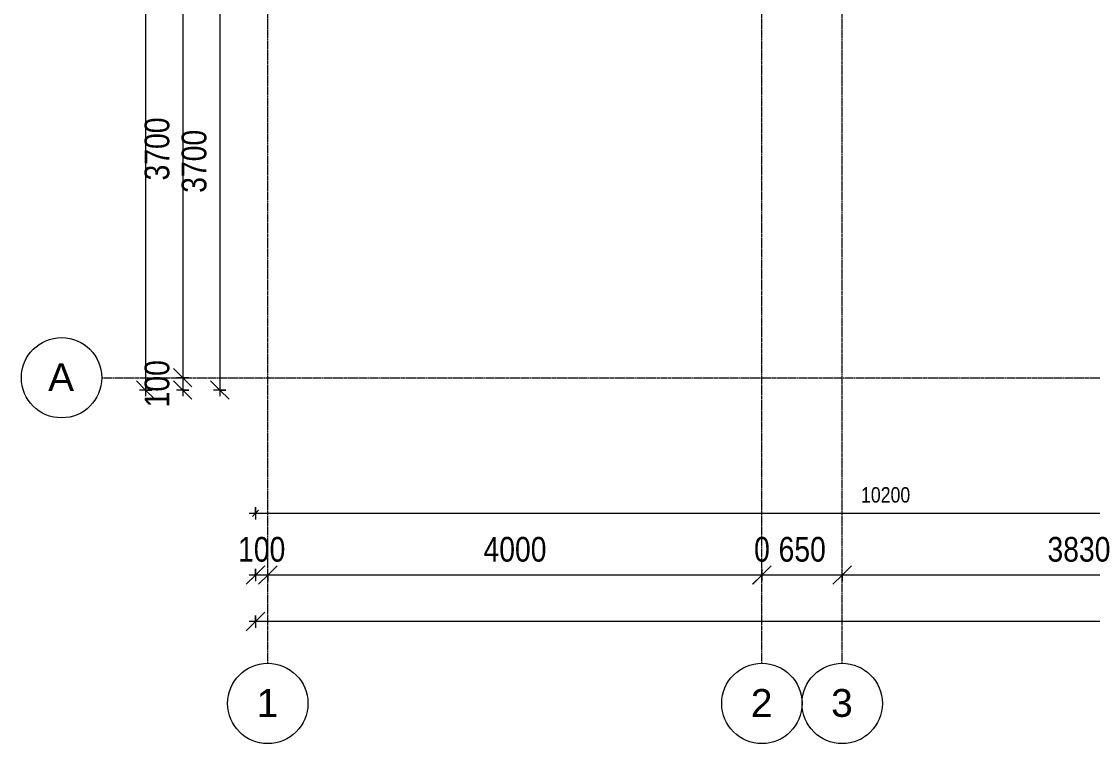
# Model space of a CAD drawing. Header units: millimetres. Extents: x -13951 to 24706, y -4881 to 8681.
# Drawn here: x -13951 to -5281, y -4881 to 964 of the extents above; entities that cross this region are included whole.
import ezdxf

# ---------------------------------------------------------------- set-up
doc = ezdxf.new("R2010")
doc.units = ezdxf.units.MM
doc.linetypes.add('Grid Line', pattern=[22.225, 12.7, -3.175, 3.175, -3.175])
for name, color, linetype, lineweight in [('A-ANNO-DIMS', 211, 'Continuous', 9), ('A-ANNO-DIMS-50', 211, 'Continuous', 9), ('S-GRID', 1, 'Continuous', 9), ('S-GRID-IDEN', 1, 'Continuous', 9)]:
    doc.layers.add(name, color=color, linetype=linetype, lineweight=lineweight)
doc.styles.add('Arial Narrow_2', font='ARIALN.TTF', dxfattribs={"height": 200})
doc.styles.add('Arial Narrow_3', font='ARIALN.TTF', dxfattribs={"height": 125})
doc.styles.add('Arial_1', font='arial.ttf', dxfattribs={"height": 225})
doc.dimstyles.new('dimension_line', dxfattribs={"dimscale": 304.8, "dimtxt": 127.928872, "dimasz": 0.164042, "dimexe": 0.164042, "dimexo": 0.0625, "dimgap": 0.164042, "dimtad": 1, "dimdec": 0, "dimrnd": 10, "dimzin": 0, "dimdsep": 46, "dimtxsty": 'Arial Narrow_3', "dimblk1": 'OBLIQUE', "dimblk2": 'OBLIQUE', "dimsah": 1, "dimcen": 0.09, "dimdle": 0.164042, "dimazin": 0, "dimtfac": 1, "dimtdec": 4, "dimtix": 1, "dimtmove": 0, "dimatfit": 3, "dimfxl": 0.164042, "dimfxlon": 1, "dimtvp": 1, "dimtolj": 1, "dimtzin": 0, "dimarcsym": 2})
doc.dimstyles.new('dimension_line_3MM', dxfattribs={"dimscale": 304.8, "dimtxt": 204.686195, "dimasz": 0.492126, "dimexe": 0.164042, "dimexo": 0.0625, "dimgap": 0.164042, "dimtad": 1, "dimdec": 0, "dimrnd": 10, "dimzin": 0, "dimdsep": 46, "dimtxsty": 'Arial Narrow_2', "dimblk1": 'OBLIQUE', "dimblk2": 'OBLIQUE', "dimsah": 1, "dimcen": 0.09, "dimdle": 0.164042, "dimazin": 0, "dimtfac": 1, "dimtdec": 4, "dimtix": 1, "dimtmove": 0, "dimatfit": 3, "dimfxl": 0.164042, "dimfxlon": 1, "dimtvp": 1, "dimtolj": 1, "dimtzin": 0, "dimarcsym": 2})

# ---------------------------------------------------------------- blocks, each defined once
blk = doc.blocks.new('Grid - M_Grid Head - Circle-24584-BLOCKWORK RF PLAN')
at = {"layer": 'S-GRID-IDEN'}
blk.add_circle((0, 0), 6.5, dxfattribs=at)
blk = doc.blocks.new('DIMBLOCK9-BLOCKWORK RF PLAN')
at = {"layer": 'A-ANNO-DIMS-50', "lineweight": 18, "transparency": 16777216}
for p, q in [((-12645.6, 1779.8), (-12720.6, 1854.8)), ((-12645.6, 1779.8), (-12570.6, 1704.8)), ((-12645.6, -1920.2), (-12720.6, -1845.2)), ((-12645.6, -1920.2), (-12570.6, -1995.2))]:
    blk.add_line(p, q, dxfattribs=at)
at = {"layer": 'A-ANNO-DIMS-50', "transparency": 16777216}
for p, q in [((-12595.6, 1779.8), (-12695.6, 1779.8)), ((-12645.6, 1779.8), (-12645.6, -1920.2)), ((-12645.6, 1779.8), (-12595.6, 1779.8)), ((-12595.6, -1920.2), (-12695.6, -1920.2)), ((-12645.6, -1920.2), (-12595.6, -1920.2))]:
    blk.add_line(p, q, dxfattribs=at)
at = {"layer": 'A-ANNO-DIMS-50', "color": 0, "transparency": 16777216, "insert": (-12954, -323.6), "char_height": 200, "width": 608.21, "attachment_point": 1, "rotation": 90, "line_spacing_factor": 0.974696, "style": 'Arial Narrow_2'}
blk.add_mtext('3700', dxfattribs=at)
blk = doc.blocks.new('_Oblique')
at = {"color": 0, "linetype": 'ByBlock', "lineweight": -2}
blk.add_line((-0.5, -0.5), (0.5, 0.5), dxfattribs=at)
blk = doc.blocks.new('DIMBLOCK10-BLOCKWORK RF PLAN')
at = {"layer": 'A-ANNO-DIMS-50', "lineweight": 18, "transparency": 16777216}
for p, q in [((-12645.6, -1920.2), (-12720.6, -1845.2)), ((-12645.6, -2020.2), (-12720.6, -1945.2)), ((-12645.6, -1920.2), (-12570.6, -1995.2)), ((-12645.6, -2020.2), (-12570.6, -2095.2))]:
    blk.add_line(p, q, dxfattribs=at)
at = {"layer": 'A-ANNO-DIMS-50', "transparency": 16777216}
for p, q in [((-12595.6, -1920.2), (-12695.6, -1920.2)), ((-12645.6, -1920.2), (-12645.6, -2070.2)), ((-12645.6, -1920.2), (-12595.6, -1920.2)), ((-12595.6, -2020.2), (-12695.6, -2020.2)), ((-12645.6, -2020.2), (-12595.6, -2020.2))]:
    blk.add_line(p, q, dxfattribs=at)
at = {"layer": 'A-ANNO-DIMS-50', "color": 0, "transparency": 16777216, "insert": (-12954, -2160.3), "char_height": 200, "width": 456.158, "attachment_point": 1, "rotation": 90, "line_spacing_factor": 0.974696, "style": 'Arial Narrow_2'}
blk.add_mtext('100', dxfattribs=at)
blk = doc.blocks.new('DIMBLOCK12-BLOCKWORK RF PLAN')
at = {"layer": 'A-ANNO-DIMS-50', "lineweight": 18, "transparency": 16777216}
for p, q in [((-12945.6, 5979.8), (-13020.6, 6054.8)), ((-12945.6, 5979.8), (-12870.6, 5904.8)), ((-12945.6, -2020.2), (-13020.6, -1945.2)), ((-12945.6, -2020.2), (-12870.6, -2095.2))]:
    blk.add_line(p, q, dxfattribs=at)
at = {"layer": 'A-ANNO-DIMS-50', "transparency": 16777216}
for p, q in [((-12945.6, 6029.8), (-12945.6, -2070.2)), ((-12895.6, 5979.8), (-12995.6, 5979.8)), ((-12945.6, 5979.8), (-12895.6, 5979.8)), ((-12895.6, -2020.2), (-12995.6, -2020.2)), ((-12945.6, -2020.2), (-12895.6, -2020.2))]:
    blk.add_line(p, q, dxfattribs=at)
at = {"layer": 'A-ANNO-DIMS-50', "color": 0, "transparency": 16777216, "insert": (-13254, 1726.4), "char_height": 200, "width": 608.21, "attachment_point": 1, "rotation": 90, "line_spacing_factor": 0.974696, "style": 'Arial Narrow_2'}
blk.add_mtext('8000', dxfattribs=at)
blk = doc.blocks.new('DIMBLOCK23-BLOCKWORK RF PLAN')
at = {"layer": 'A-ANNO-DIMS-50', "lineweight": 18, "transparency": 16777216}
for p, q in [((-7307.2, -3517.5), (-7232.2, -3442.5)), ((-3477.2, -3517.5), (-3402.2, -3442.5)), ((-7307.2, -3517.5), (-7382.2, -3592.5)), ((-3477.2, -3517.5), (-3552.2, -3592.5))]:
    blk.add_line(p, q, dxfattribs=at)
at = {"layer": 'A-ANNO-DIMS-50', "transparency": 16777216}
for p, q in [((-7307.2, -3567.5), (-7307.2, -3467.5)), ((-3477.2, -3567.5), (-3477.2, -3467.5)), ((-3477.2, -3517.5), (-7307.2, -3517.5)), ((-7307.2, -3517.5), (-7307.2, -3567.5)), ((-3477.2, -3517.5), (-3477.2, -3567.5))]:
    blk.add_line(p, q, dxfattribs=at)
at = {"layer": 'A-ANNO-DIMS-50', "color": 0, "transparency": 16777216, "insert": (-5645.6, -3209), "char_height": 200, "width": 608.21, "attachment_point": 1, "line_spacing_factor": 0.974696, "style": 'Arial Narrow_2'}
blk.add_mtext('3830', dxfattribs=at)
blk = doc.blocks.new('DIMBLOCK24-BLOCKWORK RF PLAN')
at = {"layer": 'A-ANNO-DIMS-50', "lineweight": 18, "transparency": 16777216}
for p, q in [((-7956.8, -3517.5), (-7881.8, -3442.5)), ((-7307.2, -3517.5), (-7232.2, -3442.5)), ((-7956.8, -3517.5), (-8031.8, -3592.5)), ((-7307.2, -3517.5), (-7382.2, -3592.5))]:
    blk.add_line(p, q, dxfattribs=at)
at = {"layer": 'A-ANNO-DIMS-50', "transparency": 16777216}
for p, q in [((-7956.8, -3467.5), (-7956.8, -3567.5)), ((-7956.8, -3517.5), (-7956.8, -3467.5)), ((-7307.2, -3567.5), (-7307.2, -3467.5)), ((-7307.2, -3517.5), (-7956.8, -3517.5)), ((-7307.2, -3517.5), (-7307.2, -3567.5))]:
    blk.add_line(p, q, dxfattribs=at)
at = {"layer": 'A-ANNO-DIMS-50', "color": 0, "transparency": 16777216, "insert": (-7822.1, -3209), "char_height": 200, "width": 456.158, "attachment_point": 1, "line_spacing_factor": 0.974696, "style": 'Arial Narrow_2'}
blk.add_mtext('650', dxfattribs=at)
blk = doc.blocks.new('DIMBLOCK25-BLOCKWORK RF PLAN')
at = {"layer": 'A-ANNO-DIMS-50', "lineweight": 18, "transparency": 16777216}
for p, q in [((-7957.2, -3517.5), (-7882.2, -3442.5)), ((-7956.8, -3517.5), (-7881.8, -3442.5)), ((-7957.2, -3517.5), (-8032.2, -3592.5)), ((-7956.8, -3517.5), (-8031.8, -3592.5))]:
    blk.add_line(p, q, dxfattribs=at)
at = {"layer": 'A-ANNO-DIMS-50', "transparency": 16777216}
for p, q in [((-7957.2, -3567.5), (-7957.2, -3467.5)), ((-7956.8, -3467.5), (-7956.8, -3567.5)), ((-7956.8, -3517.5), (-7956.8, -3467.5)), ((-7956.8, -3517.5), (-7957.2, -3517.5)), ((-7957.2, -3517.5), (-7957.2, -3567.5))]:
    blk.add_line(p, q, dxfattribs=at)
at = {"layer": 'A-ANNO-DIMS-50', "color": 0, "transparency": 16777216, "insert": (-8020.4, -3209), "char_height": 200, "width": 152.053, "attachment_point": 1, "line_spacing_factor": 0.974696, "style": 'Arial Narrow_2'}
blk.add_mtext('0', dxfattribs=at)
blk = doc.blocks.new('DIMBLOCK26-BLOCKWORK RF PLAN')
at = {"layer": 'A-ANNO-DIMS-50', "lineweight": 18, "transparency": 16777216}
for p, q in [((-11957.2, -3517.5), (-11882.2, -3442.5)), ((-7957.2, -3517.5), (-7882.2, -3442.5)), ((-11957.2, -3517.5), (-12032.2, -3592.5)), ((-7957.2, -3517.5), (-8032.2, -3592.5))]:
    blk.add_line(p, q, dxfattribs=at)
at = {"layer": 'A-ANNO-DIMS-50', "transparency": 16777216}
for p, q in [((-11957.2, -3567.5), (-11957.2, -3467.5)), ((-7957.2, -3567.5), (-7957.2, -3467.5)), ((-7957.2, -3517.5), (-11957.2, -3517.5)), ((-11957.2, -3517.5), (-11957.2, -3567.5)), ((-7957.2, -3517.5), (-7957.2, -3567.5))]:
    blk.add_line(p, q, dxfattribs=at)
at = {"layer": 'A-ANNO-DIMS-50', "color": 0, "transparency": 16777216, "insert": (-10210.6, -3209), "char_height": 200, "width": 608.21, "attachment_point": 1, "line_spacing_factor": 0.974696, "style": 'Arial Narrow_2'}
blk.add_mtext('4000', dxfattribs=at)
blk = doc.blocks.new('DIMBLOCK27-BLOCKWORK RF PLAN')
at = {"layer": 'A-ANNO-DIMS-50', "lineweight": 18, "transparency": 16777216}
for p, q in [((-12056.8, -3517.5), (-11981.8, -3442.5)), ((-11957.2, -3517.5), (-11882.2, -3442.5)), ((-12056.8, -3517.5), (-12131.8, -3592.5)), ((-11957.2, -3517.5), (-12032.2, -3592.5))]:
    blk.add_line(p, q, dxfattribs=at)
at = {"layer": 'A-ANNO-DIMS-50', "transparency": 16777216}
for p, q in [((-12056.8, -3467.5), (-12056.8, -3567.5)), ((-12056.8, -3517.5), (-12056.8, -3467.5)), ((-11957.2, -3567.5), (-11957.2, -3467.5)), ((-11957.2, -3517.5), (-12106.8, -3517.5)), ((-11957.2, -3517.5), (-11957.2, -3567.5))]:
    blk.add_line(p, q, dxfattribs=at)
at = {"layer": 'A-ANNO-DIMS-50', "color": 0, "transparency": 16777216, "insert": (-12197.1, -3209), "char_height": 200, "width": 456.158, "attachment_point": 1, "line_spacing_factor": 0.974696, "style": 'Arial Narrow_2'}
blk.add_mtext('100', dxfattribs=at)
blk = doc.blocks.new('DIMBLOCK28-BLOCKWORK RF PLAN')
at = {"layer": 'A-ANNO-DIMS-50', "lineweight": 18, "transparency": 16777216}
for p, q in [((-12056.8, -3894.1), (-12131.8, -3969.1)), ((-12056.8, -3894.1), (-11981.8, -3819.1)), ((12943.2, -3894.1), (12868.2, -3969.1)), ((12943.2, -3894.1), (13018.2, -3819.1))]:
    blk.add_line(p, q, dxfattribs=at)
at = {"layer": 'A-ANNO-DIMS-50', "transparency": 16777216}
for p, q in [((12993.2, -3894.1), (-12106.8, -3894.1)), ((-12056.8, -3844.1), (-12056.8, -3944.1)), ((-12056.8, -3894.1), (-12056.8, -3844.1)), ((12943.2, -3844.1), (12943.2, -3944.1)), ((12943.2, -3894.1), (12943.2, -3844.1))]:
    blk.add_line(p, q, dxfattribs=at)
at = {"layer": 'A-ANNO-DIMS-50', "color": 0, "transparency": 16777216, "insert": (126.4, -3585.6), "char_height": 200, "width": 760.263, "attachment_point": 1, "line_spacing_factor": 0.974696, "style": 'Arial Narrow_2'}
blk.add_mtext('25000', dxfattribs=at)
blk = doc.blocks.new('DIMBLOCK91-BLOCKWORK RF PLAN')
at = {"layer": 'A-ANNO-DIMS-50', "lineweight": 18, "transparency": 16777216}
for p, q in [((-12345.6, 1679.8), (-12420.6, 1754.8)), ((-12345.6, 1679.8), (-12270.6, 1604.8)), ((-12345.6, -2020.2), (-12420.6, -1945.2)), ((-12345.6, -2020.2), (-12270.6, -2095.2))]:
    blk.add_line(p, q, dxfattribs=at)
at = {"layer": 'A-ANNO-DIMS-50', "transparency": 16777216}
for p, q in [((-12295.6, 1679.8), (-12395.6, 1679.8)), ((-12345.6, 1679.8), (-12345.6, -2070.2)), ((-12345.6, 1679.8), (-12295.6, 1679.8)), ((-12295.6, -2020.2), (-12395.6, -2020.2)), ((-12345.6, -2020.2), (-12295.6, -2020.2))]:
    blk.add_line(p, q, dxfattribs=at)
at = {"layer": 'A-ANNO-DIMS-50', "color": 0, "transparency": 16777216, "insert": (-12654, -423.6), "char_height": 200, "width": 608.21, "attachment_point": 1, "rotation": 90, "line_spacing_factor": 0.974696, "style": 'Arial Narrow_2'}
blk.add_mtext('3700', dxfattribs=at)
blk = doc.blocks.new('DIMBLOCK144-BLOCKWORK RF PLAN')
at = {"layer": 'A-ANNO-DIMS-50', "transparency": 16777216}
for p, q in [((-12106.8, -3017.5), (-1806.8, -3017.5)), ((-12056.8, -3017.5), (-12081.8, -3042.5)), ((-12056.8, -2967.5), (-12056.8, -3067.5)), ((-12056.8, -3017.5), (-12056.8, -2967.5)), ((-12056.8, -3017.5), (-12031.8, -2992.5)), ((-1856.8, -3017.5), (-1881.8, -3042.5)), ((-1856.8, -2967.5), (-1856.8, -3067.5)), ((-1856.8, -3017.5), (-1856.8, -2967.5)), ((-1856.8, -3017.5), (-1831.8, -2992.5))]:
    blk.add_line(p, q, dxfattribs=at)
at = {"layer": 'A-ANNO-DIMS-50', "color": 0, "transparency": 16777216, "insert": (-7154.8, -2805.9), "char_height": 125, "width": 475.164, "attachment_point": 1, "line_spacing_factor": 0.974696, "style": 'Arial Narrow_3'}
blk.add_mtext('10200', dxfattribs=at)

msp = doc.modelspace()

# ---------------------------------------------------------------- linework, layer by layer
at = {"layer": 'S-GRID', "linetype": 'Grid Line'}
for p, q in [((-11957.2, -4231.5), (-11957.2, 7845.7)), ((-7957.2, -4231.5), (-7957.2, 7845.7)), ((-7307.2, -4231.5), (-7307.2, 7845.7)), ((-13301, -1920.2), (14070.8, -1920.2))]:
    msp.add_line(p, q, dxfattribs=at)

# ---------------------------------------------------------------- block references
at = {"layer": 'S-GRID-IDEN', "xscale": 49.99999999999998, "yscale": 49.99999999999998, "zscale": 49.99999999999998, "rotation": 269.9999999999996}
msp.add_blockref('Grid - M_Grid Head - Circle-24584-BLOCKWORK RF PLAN', (-13626, -1920.2), dxfattribs=at)
at = {"layer": 'S-GRID-IDEN', "xscale": 49.99999999999998, "yscale": 49.99999999999998, "zscale": 49.99999999999998}
for p in [(-11957.2, -4556.5), (-7957.2, -4556.5), (-7307.2, -4556.5)]:
    msp.add_blockref('Grid - M_Grid Head - Circle-24584-BLOCKWORK RF PLAN', p, dxfattribs=at)

# ---------------------------------------------------------------- dimensions: what is measured, and where the dimension line sits
at = {"layer": 'A-ANNO-DIMS'}
for base, p1, p2, angle, override, picture, middle in [((-12945.6, -2020.2), (-12895.6, 5979.8), (-12895.6, -2020.2), 90, {"dimpost": '<>', "dimfxl": 8000}, 'DIMBLOCK12-BLOCKWORK RF PLAN', (-13097.7, 1979.8)), ((-12645.6, -1920.2), (-12595.6, 1779.8), (-12595.6, -1920.2), 90, {"dimpost": '<>', "dimfxl": 3700}, 'DIMBLOCK9-BLOCKWORK RF PLAN', (-12797.7, -70.2)), ((-12345.6, -2020.2), (-12295.6, 1679.8), (-12295.6, -2020.2), 90, {"dimpost": '<>', "dimfxl": 3700.000008}, 'DIMBLOCK91-BLOCKWORK RF PLAN', (-12497.7, -170.2)), ((-12645.6, -2020.2), (-12595.6, -1920.2), (-12595.6, -2020.2), 90, {"dimpost": '<>', "dimfxl": 100}, 'DIMBLOCK10-BLOCKWORK RF PLAN', (-12797.7, -1970.2)), ((-12056.8, -3517.5), (-11957.2, -3567.5), (-12056.8, -3467.5), 0, {"dimpost": '<>', "dimfxl": 141.122957}, 'DIMBLOCK27-BLOCKWORK RF PLAN', (-12007, -3365.3)), ((-7957.2, -3517.5), (-7956.8, -3467.5), (-7957.2, -3567.5), 0, {"dimpost": '<>', "dimfxl": 100.000705}, 'DIMBLOCK25-BLOCKWORK RF PLAN', (-7957, -3365.3))]:
    dim = msp.add_linear_dim(base=base, p1=p1, p2=p2, angle=angle, dimstyle='dimension_line_3MM', override=override, dxfattribs=at)
    dim.commit()
    dim.dimension.update_dxf_attribs({"geometry": picture, "text_midpoint": middle})
for base, p1, p2, dimstyle, override, picture, middle in [((-1856.8, -3017.5), (-12056.8, -2967.5), (-1856.8, -2967.5), 'dimension_line', {"dimpost": '<>', "dimfxl": 10200.000001}, 'DIMBLOCK144-BLOCKWORK RF PLAN', (-6956.8, -2903.6)), ((-11957.2, -3517.5), (-7957.2, -3567.5), (-11957.2, -3567.5), 'dimension_line_3MM', {"dimpost": '<>', "dimfxl": 4000}, 'DIMBLOCK26-BLOCKWORK RF PLAN', (-9957.2, -3365.3)), ((-7956.8, -3517.5), (-7307.2, -3567.5), (-7956.8, -3467.5), 'dimension_line_3MM', {"dimpost": '<>', "dimfxl": 657.27008}, 'DIMBLOCK24-BLOCKWORK RF PLAN', (-7632, -3365.3)), ((-7307.2, -3517.5), (-3477.2, -3567.5), (-7307.2, -3567.5), 'dimension_line_3MM', {"dimpost": '<>', "dimfxl": 3830}, 'DIMBLOCK23-BLOCKWORK RF PLAN', (-5392.2, -3365.3)), ((-12056.8, -3894.1), (12943.2, -3844.1), (-12056.8, -3844.1), 'dimension_line_3MM', {"dimpost": '<>', "dimfxl": 25000}, 'DIMBLOCK28-BLOCKWORK RF PLAN', (443.2, -3742))]:
    dim = msp.add_linear_dim(base=base, p1=p1, p2=p2, dimstyle=dimstyle, override=override, dxfattribs=at)
    dim.commit()
    dim.dimension.update_dxf_attribs({"geometry": picture, "text_midpoint": middle})

# ---------------------------------------------------------------- next in the draw order: texts
at = {"layer": 'S-GRID-IDEN', "char_height": 225, "attachment_point": 1, "style": 'Arial_1', "bg_fill": 3, "box_fill_scale": 1.25, "bg_fill_color": 256, "bg_fill_true_color": 13158600, "bg_fill_transparency": 0}
for s, insert, width in [('A', (-13734.8, -1802.6), 256.54), ('1', (-12046.5, -4440.2), 212.447), ('2', (-8046.5, -4440.2), 212.447), ('3', (-7396.5, -4440.2), 212.447)]:
    msp.add_mtext(s, dxfattribs=dict(at, insert=insert, width=width))

doc.saveas('drawing.dxf')
